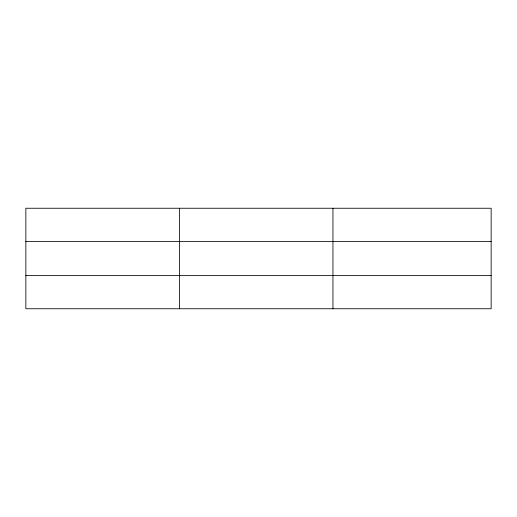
<?xml version="1.0" encoding="UTF-8"?>
<svg xmlns="http://www.w3.org/2000/svg" width="517" height="517" viewBox="0 0 517 517"><rect width="100%" height="100%" fill="white"/><g stroke="black" fill="none" stroke-linecap="round" stroke-linejoin="round"><path stroke-width="0.78" d="M179.399 208.248L179.399 308.752M332.948 208.248L332.948 308.752M491.15 275.587L491.15 308.752L25.85 308.752L25.85 208.248L491.15 208.248L491.15 275.587L25.85 275.587M25.85 241.413L491.15 241.413"/></g></svg>
